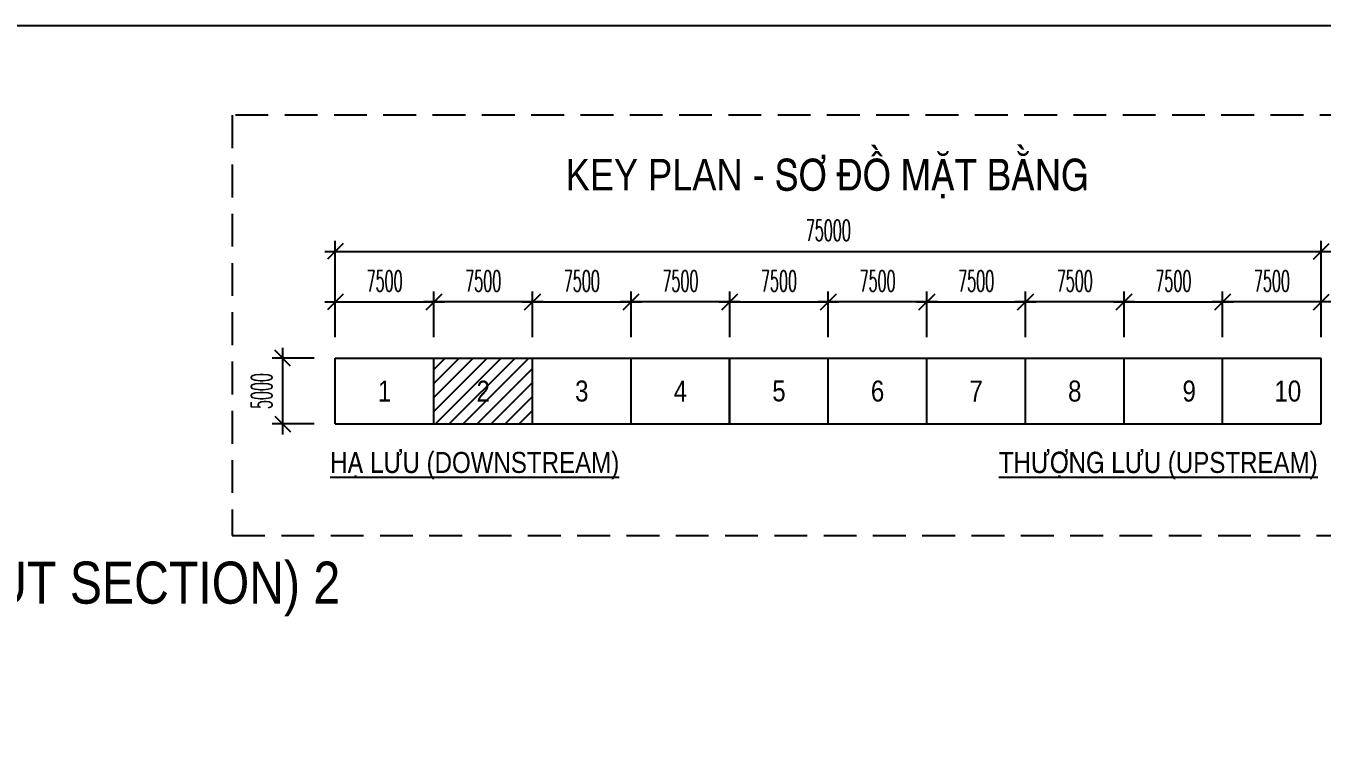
# Model space of a CAD drawing. Extents: x -687 to 941179, y -259 to 135874.
# Drawn here: x 798985 to 803915, y 117339 to 120046 of the extents above; entities that cross this region are included whole.
import ezdxf
from ezdxf.enums import TextEntityAlignment as Align

# ---------------------------------------------------------------- set-up
doc = ezdxf.new("R2010")
doc.units = 0
doc.header["$MEASUREMENT"] = 0
doc.header["$PDMODE"] = 3
doc.linetypes.add('HIDDEN', pattern=[0.375, 0.25, -0.125])
doc.layers.get('0').update_dxf_attribs({"color": 6, "linetype": 'CONTINUOUS'})
doc.layers.get('DEFPOINTS').update_dxf_attribs({"linetype": 'CONTINUOUS'})
for name, color, linetype in [('Hatch', 8, 'CONTINUOUS'), ('Hidden', 4, 'HIDDEN'), ('Khung', 1, 'CONTINUOUS'), ('Kich thuoc', 2, 'CONTINUOUS'), ('Text', 4, 'CONTINUOUS')]:
    doc.layers.add(name, color=color, linetype=linetype)
doc.styles.add('Hung', font='Vharialn.ttf')
doc.styles.add('Kichthuoc', font='romans.shx', dxfattribs={"width": 0.5})
doc.styles.add('Ten', font='Vharialn.ttf')
doc.dimstyles.new('Dim 400', dxfattribs={"dimscale": 400, "dimtxt": 0.2, "dimasz": 0.15, "dimexe": 0.1, "dimexo": 0.2, "dimgap": 0.1, "dimtad": 1, "dimdec": 0, "dimlfac": -1, "dimzin": 0, "dimdsep": 46, "dimtxsty": 'Kichthuoc', "dimblk": 'OBLIQUE', "dimcen": 0.1, "dimdle": 0.1, "dimclrd": 2, "dimclre": 2, "dimclrt": 4, "dimadec": 0, "dimazin": 0, "dimtfac": 1, "dimtdec": 0, "dimtix": 1, "dimtmove": 2, "dimatfit": 3, "dimfxl": 1, "dimtolj": 1, "dimtzin": 0, "dimarcsym": 0})

# ---------------------------------------------------------------- blocks, each defined once
blk = doc.blocks.new('_Oblique')
at = {"color": 0, "linetype": 'ByBlock', "lineweight": -2}
blk.add_line((-0.5, -0.5), (0.5, 0.5), dxfattribs=at)
blk = doc.blocks.new('*D390')
at = {"layer": 'DEFPOINTS', "color": 0}
for p in [(800536.7, 118995.3), (800161.7, 118781.1), (800536.7, 118781.1)]:
    blk.add_point(p, dxfattribs=at)
at = {"layer": 'Kich thuoc', "color": 2, "lineweight": -2}
for p, q in [((800161.7, 118861.1), (800161.7, 119035.3)), ((800536.7, 118861.1), (800536.7, 119035.3)), ((800121.7, 118995.3), (800576.7, 118995.3))]:
    blk.add_line(p, q, dxfattribs=at)
at = {"layer": 'Kich thuoc', "color": 2, "lineweight": -2, "xscale": 60, "yscale": 60, "zscale": 60, "rotation": 180}
blk.add_blockref('_Oblique', (800161.7, 118995.3), dxfattribs=at)
at = {"layer": 'Kich thuoc', "color": 2, "lineweight": -2, "xscale": 60, "yscale": 60, "zscale": 60}
blk.add_blockref('_Oblique', (800536.7, 118995.3), dxfattribs=at)
at = {"layer": 'Kich thuoc', "color": 4, "insert": (800349.2, 119075.3), "char_height": 80, "attachment_point": 5, "style": 'Kichthuoc'}
blk.add_mtext('\\A1;7500', dxfattribs=at)
blk = doc.blocks.new('*D391')
at = {"layer": 'DEFPOINTS', "color": 0}
for p in [(803911.7, 119187.4), (800161.7, 118781.1), (803911.7, 118781.1)]:
    blk.add_point(p, dxfattribs=at)
at = {"layer": 'Kich thuoc', "color": 2, "lineweight": -2}
for p, q in [((800161.7, 118861.1), (800161.7, 119227.4)), ((803911.7, 118861.1), (803911.7, 119227.4)), ((800121.7, 119187.4), (803951.7, 119187.4))]:
    blk.add_line(p, q, dxfattribs=at)
at = {"layer": 'Kich thuoc', "color": 2, "lineweight": -2, "xscale": 60, "yscale": 60, "zscale": 60, "rotation": 180}
blk.add_blockref('_Oblique', (800161.7, 119187.4), dxfattribs=at)
at = {"layer": 'Kich thuoc', "color": 2, "lineweight": -2, "xscale": 60, "yscale": 60, "zscale": 60}
blk.add_blockref('_Oblique', (803911.7, 119187.4), dxfattribs=at)
at = {"layer": 'Kich thuoc', "color": 4, "insert": (802036.7, 119267.4), "char_height": 80, "attachment_point": 5, "style": 'Kichthuoc'}
blk.add_mtext('\\A1;75000', dxfattribs=at)
blk = doc.blocks.new('*D392')
at = {"layer": 'DEFPOINTS', "color": 0}
for p in [(800161.7, 118781.1), (799961.2, 118531.1), (800161.7, 118531.1)]:
    blk.add_point(p, dxfattribs=at)
at = {"layer": 'Kich thuoc', "color": 2, "lineweight": -2}
for p, q in [((799961.2, 118821.1), (799961.2, 118491.1)), ((800081.7, 118781.1), (799921.2, 118781.1)), ((800081.7, 118531.1), (799921.2, 118531.1))]:
    blk.add_line(p, q, dxfattribs=at)
at = {"layer": 'Kich thuoc', "color": 2, "lineweight": -2, "xscale": 60, "yscale": 60, "zscale": 60}
for p, rotation in [((799961.2, 118781.1), 90), ((799961.2, 118531.1), 270)]:
    blk.add_blockref('_Oblique', p, dxfattribs=dict(at, rotation=rotation))
at = {"layer": 'Kich thuoc', "color": 4, "insert": (799881.2, 118656.1), "char_height": 80, "attachment_point": 5, "rotation": 90, "style": 'Kichthuoc'}
blk.add_mtext('\\A1;5000', dxfattribs=at)
blk = doc.blocks.new('*D393')
at = {"layer": 'DEFPOINTS', "color": 0}
for p in [(800536.7, 118995.3), (800536.7, 118781.1), (800911.7, 118781.1)]:
    blk.add_point(p, dxfattribs=at)
at = {"layer": 'Kich thuoc', "color": 2, "lineweight": -2}
for p, q in [((800536.7, 118861.1), (800536.7, 119035.3)), ((800911.7, 118861.1), (800911.7, 119035.3)), ((800951.7, 118995.3), (800496.7, 118995.3))]:
    blk.add_line(p, q, dxfattribs=at)
at = {"layer": 'Kich thuoc', "color": 2, "lineweight": -2, "xscale": 60, "yscale": 60, "zscale": 60, "rotation": 180}
blk.add_blockref('_Oblique', (800536.7, 118995.3), dxfattribs=at)
at = {"layer": 'Kich thuoc', "color": 2, "lineweight": -2, "xscale": 60, "yscale": 60, "zscale": 60}
blk.add_blockref('_Oblique', (800911.7, 118995.3), dxfattribs=at)
at = {"layer": 'Kich thuoc', "color": 4, "insert": (800724.2, 119075.3), "char_height": 80, "attachment_point": 5, "style": 'Kichthuoc'}
blk.add_mtext('\\A1;7500', dxfattribs=at)
blk = doc.blocks.new('*D394')
at = {"layer": 'DEFPOINTS', "color": 0}
for p in [(801286.7, 118995.3), (801286.7, 118781.1), (801661.7, 118781.1)]:
    blk.add_point(p, dxfattribs=at)
at = {"layer": 'Kich thuoc', "color": 2, "lineweight": -2}
for p, q in [((801286.7, 118861.1), (801286.7, 119035.3)), ((801661.7, 118861.1), (801661.7, 119035.3)), ((801701.7, 118995.3), (801246.7, 118995.3))]:
    blk.add_line(p, q, dxfattribs=at)
at = {"layer": 'Kich thuoc', "color": 2, "lineweight": -2, "xscale": 60, "yscale": 60, "zscale": 60, "rotation": 180}
blk.add_blockref('_Oblique', (801286.7, 118995.3), dxfattribs=at)
at = {"layer": 'Kich thuoc', "color": 2, "lineweight": -2, "xscale": 60, "yscale": 60, "zscale": 60}
blk.add_blockref('_Oblique', (801661.7, 118995.3), dxfattribs=at)
at = {"layer": 'Kich thuoc', "color": 4, "insert": (801474.2, 119075.3), "char_height": 80, "attachment_point": 5, "style": 'Kichthuoc'}
blk.add_mtext('\\A1;7500', dxfattribs=at)
blk = doc.blocks.new('*D395')
at = {"layer": 'DEFPOINTS', "color": 0}
for p in [(801286.7, 118995.3), (800911.7, 118781.1), (801286.7, 118781.1)]:
    blk.add_point(p, dxfattribs=at)
at = {"layer": 'Kich thuoc', "color": 2, "lineweight": -2}
for p, q in [((800911.7, 118861.1), (800911.7, 119035.3)), ((801286.7, 118861.1), (801286.7, 119035.3)), ((800871.7, 118995.3), (801326.7, 118995.3))]:
    blk.add_line(p, q, dxfattribs=at)
at = {"layer": 'Kich thuoc', "color": 2, "lineweight": -2, "xscale": 60, "yscale": 60, "zscale": 60, "rotation": 180}
blk.add_blockref('_Oblique', (800911.7, 118995.3), dxfattribs=at)
at = {"layer": 'Kich thuoc', "color": 2, "lineweight": -2, "xscale": 60, "yscale": 60, "zscale": 60}
blk.add_blockref('_Oblique', (801286.7, 118995.3), dxfattribs=at)
at = {"layer": 'Kich thuoc', "color": 4, "insert": (801099.2, 119075.3), "char_height": 80, "attachment_point": 5, "style": 'Kichthuoc'}
blk.add_mtext('\\A1;7500', dxfattribs=at)
blk = doc.blocks.new('*D396')
at = {"layer": 'DEFPOINTS', "color": 0}
for p in [(802786.7, 118995.3), (802786.7, 118781.1), (803161.7, 118781.1)]:
    blk.add_point(p, dxfattribs=at)
at = {"layer": 'Kich thuoc', "color": 2, "lineweight": -2}
for p, q in [((802786.7, 118861.1), (802786.7, 119035.3)), ((803161.7, 118861.1), (803161.7, 119035.3)), ((803201.7, 118995.3), (802746.7, 118995.3))]:
    blk.add_line(p, q, dxfattribs=at)
at = {"layer": 'Kich thuoc', "color": 2, "lineweight": -2, "xscale": 60, "yscale": 60, "zscale": 60, "rotation": 180}
blk.add_blockref('_Oblique', (802786.7, 118995.3), dxfattribs=at)
at = {"layer": 'Kich thuoc', "color": 2, "lineweight": -2, "xscale": 60, "yscale": 60, "zscale": 60}
blk.add_blockref('_Oblique', (803161.7, 118995.3), dxfattribs=at)
at = {"layer": 'Kich thuoc', "color": 4, "insert": (802974.2, 119075.3), "char_height": 80, "attachment_point": 5, "style": 'Kichthuoc'}
blk.add_mtext('\\A1;7500', dxfattribs=at)
blk = doc.blocks.new('*D397')
at = {"layer": 'DEFPOINTS', "color": 0}
for p in [(802786.7, 118995.3), (802411.7, 118781.1), (802786.7, 118781.1)]:
    blk.add_point(p, dxfattribs=at)
at = {"layer": 'Kich thuoc', "color": 2, "lineweight": -2}
for p, q in [((802411.7, 118861.1), (802411.7, 119035.3)), ((802786.7, 118861.1), (802786.7, 119035.3)), ((802371.7, 118995.3), (802826.7, 118995.3))]:
    blk.add_line(p, q, dxfattribs=at)
at = {"layer": 'Kich thuoc', "color": 2, "lineweight": -2, "xscale": 60, "yscale": 60, "zscale": 60, "rotation": 180}
blk.add_blockref('_Oblique', (802411.7, 118995.3), dxfattribs=at)
at = {"layer": 'Kich thuoc', "color": 2, "lineweight": -2, "xscale": 60, "yscale": 60, "zscale": 60}
blk.add_blockref('_Oblique', (802786.7, 118995.3), dxfattribs=at)
at = {"layer": 'Kich thuoc', "color": 4, "insert": (802599.2, 119075.3), "char_height": 80, "attachment_point": 5, "style": 'Kichthuoc'}
blk.add_mtext('\\A1;7500', dxfattribs=at)
blk = doc.blocks.new('*D398')
at = {"layer": 'DEFPOINTS', "color": 0}
for p in [(802036.7, 118995.3), (801661.7, 118781.1), (802036.7, 118781.1)]:
    blk.add_point(p, dxfattribs=at)
at = {"layer": 'Kich thuoc', "color": 2, "lineweight": -2}
for p, q in [((801661.7, 118861.1), (801661.7, 119035.3)), ((802036.7, 118861.1), (802036.7, 119035.3)), ((801621.7, 118995.3), (802076.7, 118995.3))]:
    blk.add_line(p, q, dxfattribs=at)
at = {"layer": 'Kich thuoc', "color": 2, "lineweight": -2, "xscale": 60, "yscale": 60, "zscale": 60, "rotation": 180}
blk.add_blockref('_Oblique', (801661.7, 118995.3), dxfattribs=at)
at = {"layer": 'Kich thuoc', "color": 2, "lineweight": -2, "xscale": 60, "yscale": 60, "zscale": 60}
blk.add_blockref('_Oblique', (802036.7, 118995.3), dxfattribs=at)
at = {"layer": 'Kich thuoc', "color": 4, "insert": (801849.2, 119075.3), "char_height": 80, "attachment_point": 5, "style": 'Kichthuoc'}
blk.add_mtext('\\A1;7500', dxfattribs=at)
blk = doc.blocks.new('*D399')
at = {"layer": 'DEFPOINTS', "color": 0}
for p in [(802036.7, 118995.3), (802036.7, 118781.1), (802411.7, 118781.1)]:
    blk.add_point(p, dxfattribs=at)
at = {"layer": 'Kich thuoc', "color": 2, "lineweight": -2}
for p, q in [((802036.7, 118861.1), (802036.7, 119035.3)), ((802411.7, 118861.1), (802411.7, 119035.3)), ((802451.7, 118995.3), (801996.7, 118995.3))]:
    blk.add_line(p, q, dxfattribs=at)
at = {"layer": 'Kich thuoc', "color": 2, "lineweight": -2, "xscale": 60, "yscale": 60, "zscale": 60, "rotation": 180}
blk.add_blockref('_Oblique', (802036.7, 118995.3), dxfattribs=at)
at = {"layer": 'Kich thuoc', "color": 2, "lineweight": -2, "xscale": 60, "yscale": 60, "zscale": 60}
blk.add_blockref('_Oblique', (802411.7, 118995.3), dxfattribs=at)
at = {"layer": 'Kich thuoc', "color": 4, "insert": (802224.2, 119075.3), "char_height": 80, "attachment_point": 5, "style": 'Kichthuoc'}
blk.add_mtext('\\A1;7500', dxfattribs=at)
blk = doc.blocks.new('*D400')
at = {"layer": 'DEFPOINTS', "color": 0}
for p in [(803536.7, 118995.3), (803161.7, 118781.1), (803536.7, 118781.1)]:
    blk.add_point(p, dxfattribs=at)
at = {"layer": 'Kich thuoc', "color": 2, "lineweight": -2}
for p, q in [((803161.7, 118861.1), (803161.7, 119035.3)), ((803536.7, 118861.1), (803536.7, 119035.3)), ((803121.7, 118995.3), (803576.7, 118995.3))]:
    blk.add_line(p, q, dxfattribs=at)
at = {"layer": 'Kich thuoc', "color": 2, "lineweight": -2, "xscale": 60, "yscale": 60, "zscale": 60, "rotation": 180}
blk.add_blockref('_Oblique', (803161.7, 118995.3), dxfattribs=at)
at = {"layer": 'Kich thuoc', "color": 2, "lineweight": -2, "xscale": 60, "yscale": 60, "zscale": 60}
blk.add_blockref('_Oblique', (803536.7, 118995.3), dxfattribs=at)
at = {"layer": 'Kich thuoc', "color": 4, "insert": (803349.2, 119075.3), "char_height": 80, "attachment_point": 5, "style": 'Kichthuoc'}
blk.add_mtext('\\A1;7500', dxfattribs=at)
blk = doc.blocks.new('*D401')
at = {"layer": 'DEFPOINTS', "color": 0}
for p in [(803536.7, 118995.3), (803536.7, 118781.1), (803911.7, 118781.1)]:
    blk.add_point(p, dxfattribs=at)
at = {"layer": 'Kich thuoc', "color": 2, "lineweight": -2}
for p, q in [((803536.7, 118861.1), (803536.7, 119035.3)), ((803911.7, 118861.1), (803911.7, 119035.3)), ((803951.7, 118995.3), (803496.7, 118995.3))]:
    blk.add_line(p, q, dxfattribs=at)
at = {"layer": 'Kich thuoc', "color": 2, "lineweight": -2, "xscale": 60, "yscale": 60, "zscale": 60, "rotation": 180}
blk.add_blockref('_Oblique', (803536.7, 118995.3), dxfattribs=at)
at = {"layer": 'Kich thuoc', "color": 2, "lineweight": -2, "xscale": 60, "yscale": 60, "zscale": 60}
blk.add_blockref('_Oblique', (803911.7, 118995.3), dxfattribs=at)
at = {"layer": 'Kich thuoc', "color": 4, "insert": (803724.2, 119075.3), "char_height": 80, "attachment_point": 5, "style": 'Kichthuoc'}
blk.add_mtext('\\A1;7500', dxfattribs=at)

msp = doc.modelspace()

# ---------------------------------------------------------------- hatches: boundary and pattern name
at = {"layer": 'Hatch'}
h = msp.add_hatch(dxfattribs=at)
h.set_pattern_fill('ANSI31', color=256, scale=300, style=0)
h.set_pattern_definition([(225, (846112.073, 189768.902), (26.516504, -26.516504), [])])
h.paths.add_polyline_path([(800536.7, 118531.1), (800911.7, 118531.1), (800911.7, 118781.1), (800536.7, 118781.1)])
h.paths.add_polyline_path([(800678.6, 118595.8), (800769.8, 118595.8), (800769.8, 118716.3), (800678.6, 118716.3)], flags=24)

# ---------------------------------------------------------------- linework, layer by layer
for p, q in [((800536.6, 118531.1), (800536.6, 118781.1)), ((800536.7, 118531.1), (800536.7, 118781.1)), ((800536.7, 118531.1), (800536.7, 118781.1)), ((800911.6, 118531.1), (800911.6, 118781.1)), ((800911.7, 118531.1), (800911.7, 118781.1)), ((800911.7, 118531.1), (800911.7, 118781.1)), ((801286.6, 118531.1), (801286.6, 118781.1)), ((801286.6, 118531.1), (801286.6, 118781.1)), ((801286.7, 118531.1), (801286.7, 118781.1)), ((801661.6, 118531.1), (801661.6, 118781.1)), ((801661.6, 118531.1), (801661.6, 118781.1)), ((801661.7, 118531.1), (801661.7, 118781.1)), ((802036.6, 118531.1), (802036.6, 118781.1)), ((802036.7, 118531.1), (802036.7, 118781.1)), ((802036.7, 118531.1), (802036.7, 118781.1)), ((802411.6, 118531.1), (802411.6, 118781.1)), ((802411.7, 118531.1), (802411.7, 118781.1)), ((802411.7, 118531.1), (802411.7, 118781.1)), ((802786.6, 118531.1), (802786.6, 118781.1)), ((802786.7, 118531.1), (802786.7, 118781.1)), ((802786.7, 118531.1), (802786.7, 118781.1)), ((803161.6, 118531.1), (803161.6, 118781.1)), ((803161.7, 118531.1), (803161.7, 118781.1)), ((803161.7, 118531.1), (803161.7, 118781.1)), ((803536.6, 118531.1), (803536.6, 118781.1)), ((803536.7, 118531.1), (803536.7, 118781.1)), ((803536.7, 118531.1), (803536.7, 118781.1))]:
    msp.add_line(p, q)
at = {"layer": 'DEFPOINTS'}
msp.add_lwpolyline([(789979.2, 108165.8), (806779.2, 108165.8), (806779.2, 120045.8), (789979.2, 120045.8)], close=True, dxfattribs=at)
at = {"layer": 'Hidden', "linetype": 'HIDDEN', "ltscale": 500}
msp.add_lwpolyline([(804219.2, 119705.8), (799769.2, 119705.8), (799769.2, 118105.8), (804219.2, 118105.8)], close=True, dxfattribs=at)
at = {"layer": 'Khung'}
for p, q in [((800161.7, 118781.1), (803911.7, 118781.1)), ((800161.7, 118531.1), (800161.7, 118781.1)), ((800536.6, 118531.1), (800536.6, 118781.1)), ((800911.6, 118531.1), (800911.6, 118781.1)), ((801286.7, 118531.1), (801286.7, 118781.1)), ((801661.7, 118531.1), (801661.7, 118781.1)), ((802036.6, 118531.1), (802036.6, 118781.1)), ((802411.6, 118531.1), (802411.6, 118781.1)), ((802786.6, 118531.1), (802786.6, 118781.1)), ((803161.6, 118531.1), (803161.6, 118781.1)), ((803536.6, 118531.1), (803536.6, 118781.1)), ((803911.7, 118531.1), (803911.7, 118781.1)), ((800161.7, 118531.1), (803911.7, 118531.1))]:
    msp.add_line(p, q, dxfattribs=at)

# ---------------------------------------------------------------- texts
at = {"layer": 'Text'}
for s, height, style, p in [('key plan - s¬ ®å mÆt b»ng', 120, 'Ten', (802033.2, 119419.5)), ('%%Uh¹ l\xadu (downstream)', 80, 'Ten', (800691.7, 118344.5)), ('%%Uth\xadîng l\xadu (upstream)', 80, 'Ten', (803291.9, 118344.5)), ('MÆt b»ng cäc ph©n ®o¹n (Pile layout section) 2', 160, 'Hung', (797719.2, 117846.9))]:
    msp.add_text(s, height=height, dxfattribs=dict(at, style=style)).set_placement(p, align=Align.CENTER)
at = {"layer": 'Text', "style": 'Ten'}
for s, p in [('1', (800349.2, 118656.1)), ('2', (800724.2, 118656.1)), ('3', (801099.2, 118656.1)), ('4', (801474.2, 118656.1)), ('5', (801849.2, 118656.1)), ('6', (802224.2, 118656.1)), ('7', (802599.2, 118656.1)), ('8', (802974.2, 118656.1)), ('9', (803409.5, 118656.1)), ('10', (803784.5, 118656.1))]:
    msp.add_text(s, height=80, dxfattribs=at).set_placement(p, align=Align.MIDDLE)

# ---------------------------------------------------------------- dimensions: what is measured, and where the dimension line sits
at = {"layer": 'Kich thuoc'}
for base, p1, p2, text, picture, middle in [((803911.7, 119187.4), (800161.7, 118781.1), (803911.7, 118781.1), '75000', '*D391', (802036.7, 119267.4)), ((800536.7, 118995.3), (800161.7, 118781.1), (800536.7, 118781.1), '7500', '*D390', (800349.2, 119075.3)), ((801286.7, 118995.3), (800911.7, 118781.1), (801286.7, 118781.1), '7500', '*D395', (801099.2, 119075.3)), ((802036.7, 118995.3), (801661.7, 118781.1), (802036.7, 118781.1), '7500', '*D398', (801849.2, 119075.3)), ((802786.7, 118995.3), (802411.7, 118781.1), (802786.7, 118781.1), '7500', '*D397', (802599.2, 119075.3)), ((803536.7, 118995.3), (803161.7, 118781.1), (803536.7, 118781.1), '7500', '*D400', (803349.2, 119075.3))]:
    dim = msp.add_linear_dim(base=base, p1=p1, p2=p2, text=text, dimstyle='Dim 400', dxfattribs=at)
    dim.commit()
    dim.dimension.update_dxf_attribs({"geometry": picture, "text_midpoint": middle})
for base, p1, p2, angle, text, picture, middle in [((800536.7, 118995.3), (800911.7, 118781.1), (800536.7, 118781.1), 180, '7500', '*D393', (800724.2, 119075.3)), ((801286.7, 118995.3), (801661.7, 118781.1), (801286.7, 118781.1), 180, '7500', '*D394', (801474.2, 119075.3)), ((802036.7, 118995.3), (802411.7, 118781.1), (802036.7, 118781.1), 180, '7500', '*D399', (802224.2, 119075.3)), ((802786.7, 118995.3), (803161.7, 118781.1), (802786.7, 118781.1), 180, '7500', '*D396', (802974.2, 119075.3)), ((803536.7, 118995.3), (803911.7, 118781.1), (803536.7, 118781.1), 180, '7500', '*D401', (803724.2, 119075.3)), ((799961.2, 118531.1), (800161.7, 118781.1), (800161.7, 118531.1), 90, '5000', '*D392', (799881.2, 118656.1))]:
    dim = msp.add_linear_dim(base=base, p1=p1, p2=p2, angle=angle, text=text, dimstyle='Dim 400', dxfattribs=at)
    dim.commit()
    dim.dimension.update_dxf_attribs({"geometry": picture, "text_midpoint": middle})

doc.saveas('drawing.dxf')
